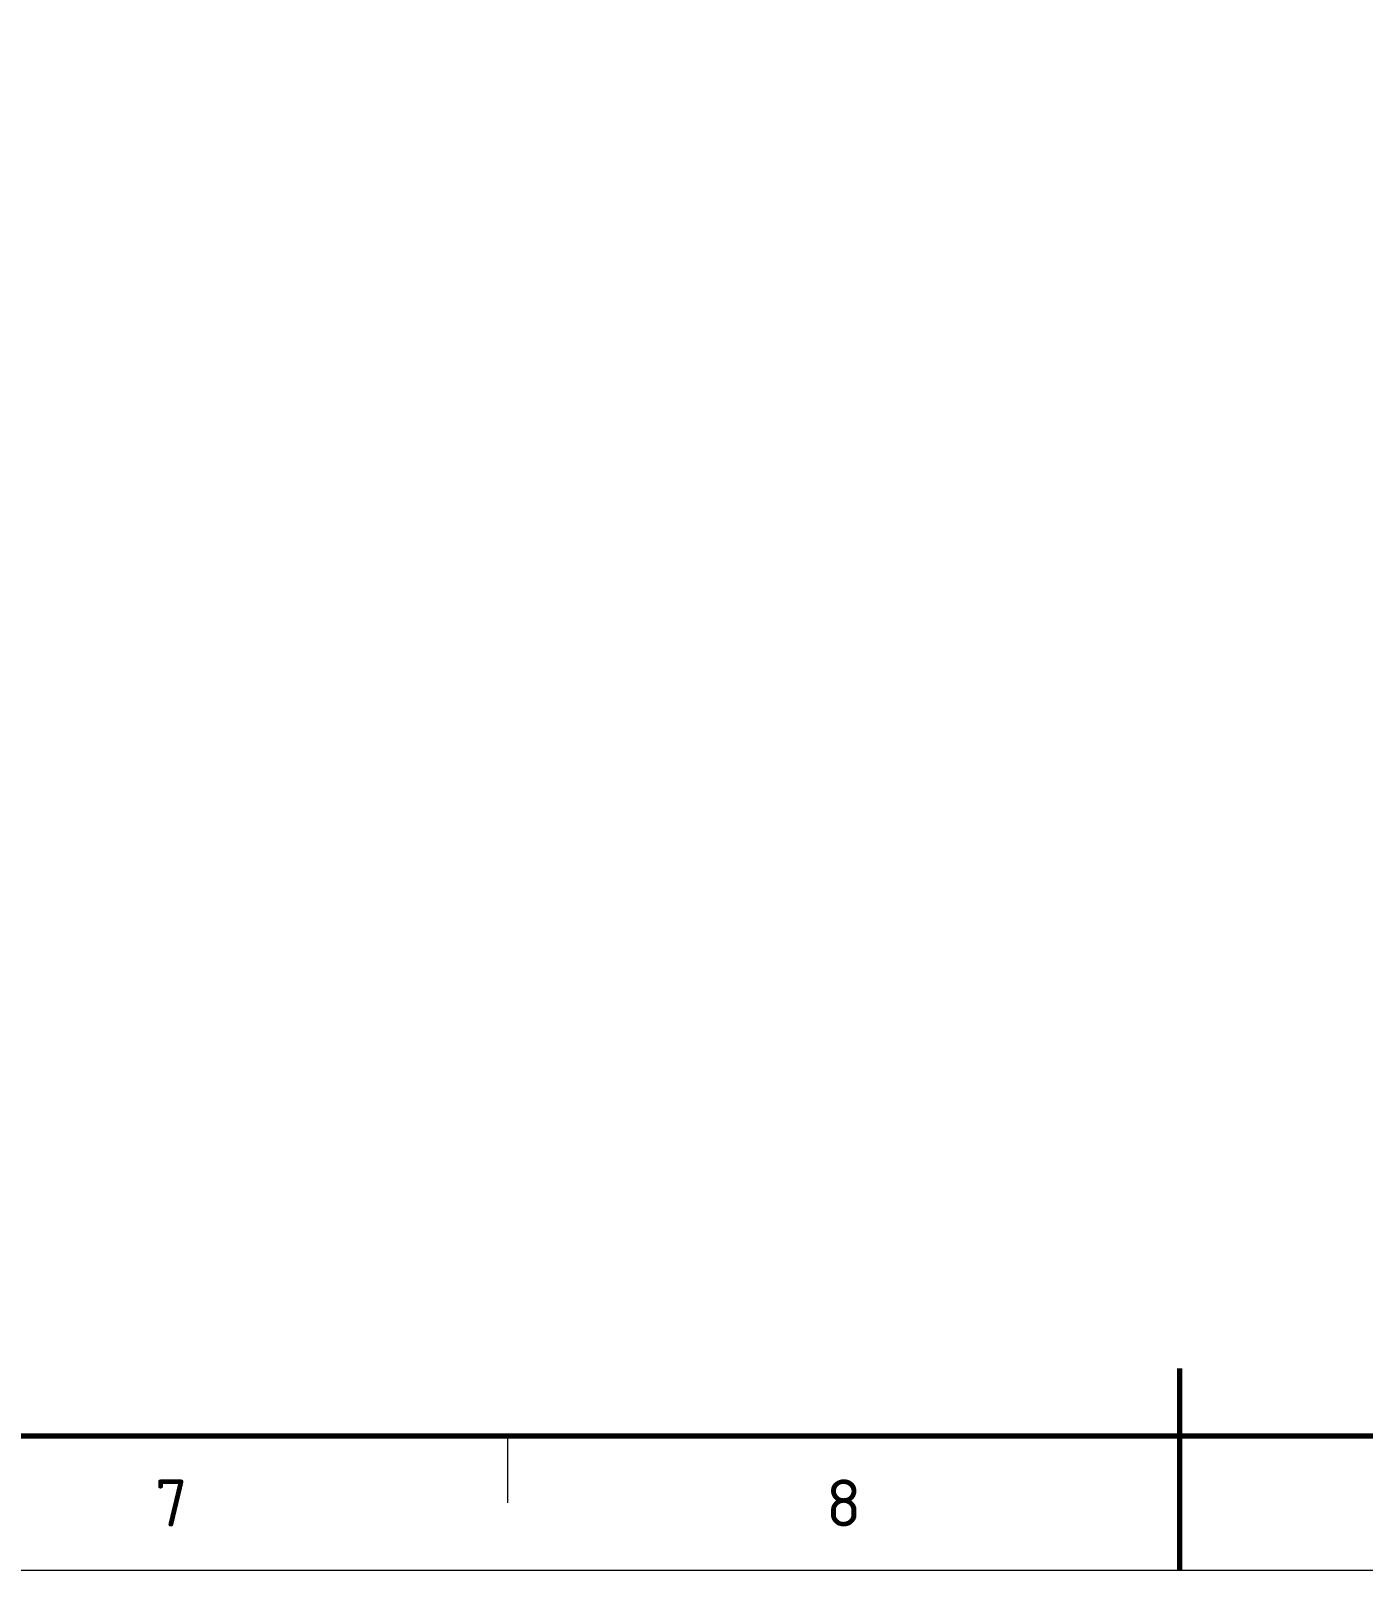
# Model space of a CAD drawing. Header units: millimetres. Extents: x 0 to 841, y 0 to 594.
# Drawn here: x 335.1 to 434.1, y 0 to 114.5 of the extents above; entities that cross this region are included whole.
import ezdxf
from ezdxf.enums import TextEntityAlignment as Align

# ---------------------------------------------------------------- set-up
doc = ezdxf.new("R2010")
doc.units = ezdxf.units.MM
for name, color, linetype, lineweight in [('06-TEXTO', 7, 'CONTINUOUS', 25), ('07-RECUADRO', 7, 'CONTINUOUS', 70), ('08-FINA', 5, 'CONTINUOUS', 18)]:
    doc.layers.add(name, color=color, linetype=linetype, lineweight=lineweight)
doc.styles.add('ISO3098', font='isocpeur.ttf')

msp = doc.modelspace()

# ---------------------------------------------------------------- linework, layer by layer
at = {"layer": '07-RECUADRO'}
msp.add_line((420.5, 0), (420.5, 15), dxfattribs=at)
msp.add_lwpolyline([(25, 10), (831, 10), (831, 584), (25, 584)], close=True, dxfattribs=at)
at = {"layer": '08-FINA'}
msp.add_line((370.5, 10), (370.5, 5), dxfattribs=at)
msp.add_lwpolyline([(0, 0), (841, 0), (841, 594), (0, 594)], close=True, dxfattribs=at)

# ---------------------------------------------------------------- texts
at = {"layer": '06-TEXTO', "style": 'ISO3098'}
for s, p in [('7', (345.5, 5)), ('8', (395.5, 5))]:
    msp.add_text(s, height=3.5, dxfattribs=at).set_placement(p, align=Align.MIDDLE_CENTER)

doc.saveas('drawing.dxf')
